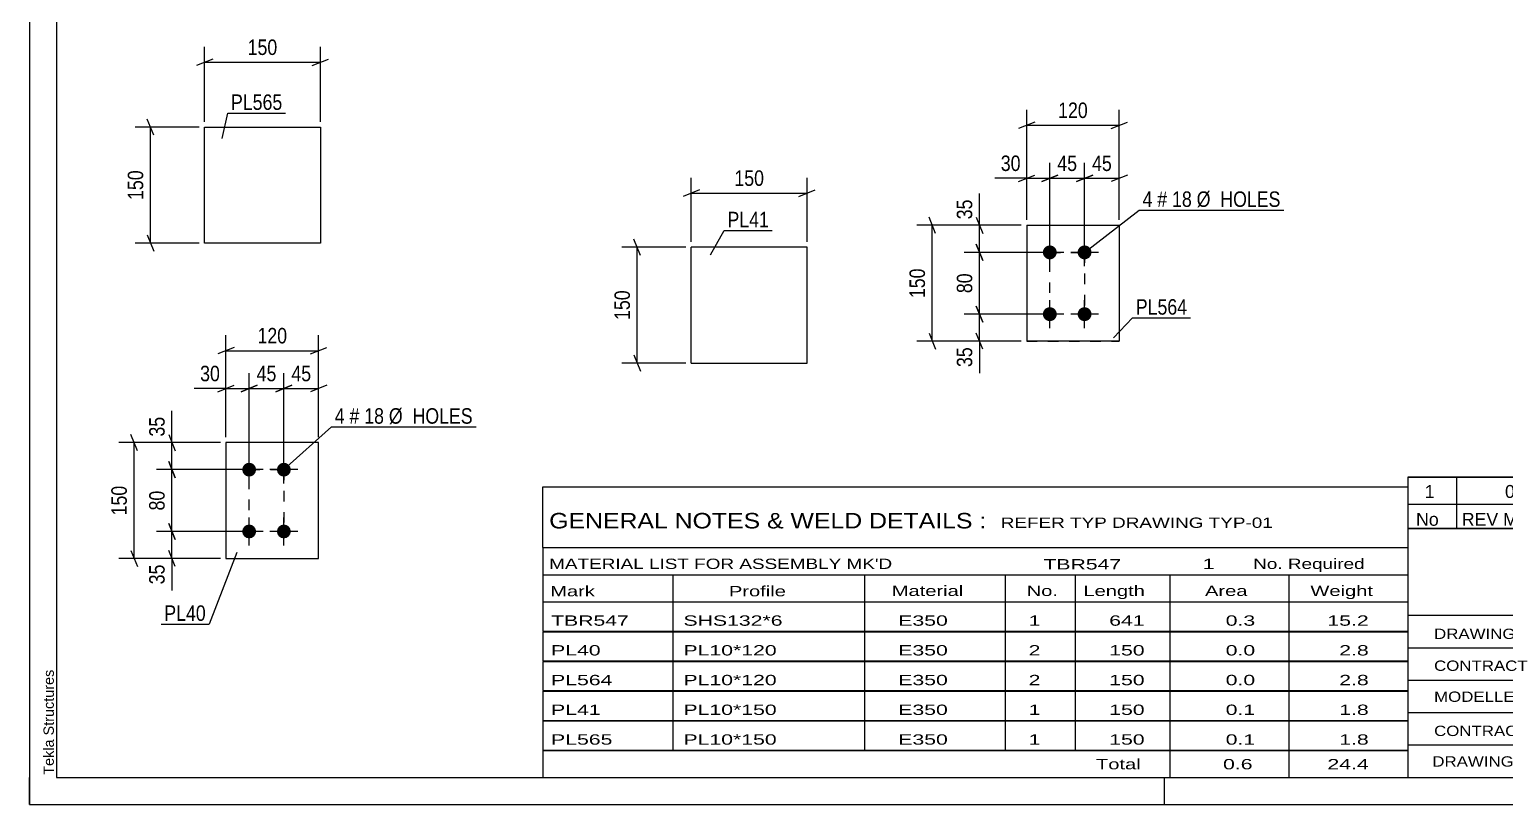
# Model space of a CAD drawing. Header units: millimetres. Extents: x 0 to 420, y 0 to 297.
# Drawn here: x 0 to 273.1, y 0 to 143.3 of the extents above; entities that cross this region are included whole.
import ezdxf

# ---------------------------------------------------------------- set-up
doc = ezdxf.new("R2010")
doc.units = ezdxf.units.MM
doc.linetypes.add('DXK_LINE_DOT2', pattern=[3.9198, 1.9599, -1.9599])
doc.styles.add('Arial', font='ARIAL.TTF', dxfattribs={"height": 0.2})
doc.styles.add('Arial Narrow', font='ARIALN.TTF', dxfattribs={"height": 0.2})

# ---------------------------------------------------------------- blocks, each defined once
blk = doc.blocks.new('Unknown-585696755-1128')
at = {"color": 5, "linetype": 'Continuous'}
for p, q in [((0, 297), (0, 0)), ((5, 292), (5, 5)), ((0, 0), (0, 5)), ((5, 5), (415, 5)), ((210, 0), (210, 5)), ((0, 0), (420, 0))]:
    blk.add_line(p, q, dxfattribs=at)
at = {"color": 174, "linetype": 'Continuous', "style": 'Arial'}
blk.add_text('Tekla Structures', height=1.9102, rotation=90, dxfattribs=at).set_placement((4.5, 5.5))
blk = doc.blocks.new('Bolt-585696755-2483 - 2477')
at = {"linetype": 'Continuous'}
for points in [[(40.64, 60.64, -1), (40.64, 63.21, -1)], [(47.06, 60.64, -1), (47.06, 63.21, -1)], [(40.64, 49.21, -1), (40.64, 51.78, -1)], [(47.06, 49.21, -1), (47.06, 51.78, -1)]]:
    blk.add_hatch(color=1, dxfattribs=at).paths.add_polyline_path(points)
at = {"color": 1, "linetype": 'Continuous'}
for p, q in [((40.64, 59.35), (40.64, 64.5)), ((47.06, 59.35), (47.06, 64.5)), ((43.21, 61.93), (38.06, 61.93)), ((49.64, 61.93), (44.49, 61.93)), ((40.64, 47.93), (40.64, 53.07)), ((47.06, 47.93), (47.06, 53.07)), ((43.21, 50.5), (38.06, 50.5)), ((49.64, 50.5), (44.49, 50.5))]:
    blk.add_line(p, q, dxfattribs=at)
blk = doc.blocks.new('Part-585696755-2488 - 2477')
at = {"color": 2, "linetype": 'Continuous'}
for p, q in [((53.49, 66.93), (36.35, 66.93)), ((36.35, 66.93), (36.35, 45.5)), ((53.49, 45.5), (53.49, 66.93)), ((36.35, 45.5), (53.49, 45.5))]:
    blk.add_line(p, q, dxfattribs=at)
blk = doc.blocks.new('Bolt-585696755-4018 - 2245')
at = {"linetype": 'Continuous'}
for points in [[(188.78, 103.4), (189.05, 103.38), (189.3, 103.29), (189.54, 103.16), (189.74, 102.98), (189.89, 102.76), (190, 102.52), (190.06, 102.25), (190.06, 101.98), (190, 101.72), (189.89, 101.48), (189.74, 101.26), (189.54, 101.08), (189.3, 100.94), (189.05, 100.86), (188.78, 100.83), (188.51, 100.86), (188.26, 100.94), (188.03, 101.08), (187.83, 101.26), (187.67, 101.48), (187.56, 101.72), (187.5, 101.98), (187.5, 102.25), (187.56, 102.52), (187.67, 102.76), (187.83, 102.98), (188.03, 103.16), (188.26, 103.29), (188.51, 103.38)], [(195.21, 103.4), (195.48, 103.38), (195.73, 103.29), (195.97, 103.16), (196.16, 102.98), (196.32, 102.76), (196.43, 102.52), (196.49, 102.25), (196.49, 101.98), (196.43, 101.72), (196.32, 101.48), (196.16, 101.26), (195.97, 101.08), (195.73, 100.94), (195.48, 100.86), (195.21, 100.83), (194.94, 100.86), (194.69, 100.94), (194.45, 101.08), (194.25, 101.26), (194.1, 101.48), (193.99, 101.72), (193.93, 101.98), (193.93, 102.25), (193.99, 102.52), (194.1, 102.76), (194.25, 102.98), (194.45, 103.16), (194.69, 103.29), (194.94, 103.38)], [(188.78, 91.98), (189.05, 91.95), (189.3, 91.86), (189.54, 91.73), (189.74, 91.55), (189.89, 91.33), (190, 91.09), (190.06, 90.82), (190.06, 90.55), (190, 90.29), (189.89, 90.05), (189.74, 89.83), (189.54, 89.65), (189.3, 89.51), (189.05, 89.43), (188.78, 89.4), (188.51, 89.43), (188.26, 89.51), (188.03, 89.65), (187.83, 89.83), (187.67, 90.05), (187.56, 90.29), (187.5, 90.55), (187.5, 90.82), (187.56, 91.09), (187.67, 91.33), (187.83, 91.55), (188.03, 91.73), (188.26, 91.86), (188.51, 91.95)], [(195.21, 91.98), (195.48, 91.95), (195.73, 91.86), (195.97, 91.73), (196.16, 91.55), (196.32, 91.33), (196.43, 91.09), (196.49, 90.82), (196.49, 90.55), (196.43, 90.29), (196.32, 90.05), (196.16, 89.83), (195.97, 89.65), (195.73, 89.51), (195.48, 89.43), (195.21, 89.4), (194.94, 89.43), (194.69, 89.51), (194.45, 89.65), (194.25, 89.83), (194.1, 90.05), (193.99, 90.29), (193.93, 90.55), (193.93, 90.82), (193.99, 91.09), (194.1, 91.33), (194.25, 91.55), (194.45, 91.73), (194.69, 91.86), (194.94, 91.95)]]:
    blk.add_hatch(color=1, dxfattribs=at).paths.add_polyline_path(points)
at = {"color": 1, "linetype": 'Continuous'}
for p, q in [((188.78, 99.55), (188.78, 104.69)), ((195.21, 99.55), (195.21, 104.69)), ((191.35, 102.12), (186.21, 102.12)), ((197.78, 102.12), (192.64, 102.12)), ((188.78, 88.12), (188.78, 93.26)), ((195.21, 88.12), (195.21, 93.26)), ((191.35, 90.69), (186.21, 90.69)), ((197.78, 90.69), (192.64, 90.69))]:
    blk.add_line(p, q, dxfattribs=at)
blk = doc.blocks.new('Part-585696755-2251 - 2245')
at = {"color": 2, "linetype": 'Continuous'}
for p, q in [((184.5, 107.12), (201.64, 107.12)), ((184.5, 107.12), (184.5, 85.69)), ((201.64, 107.12), (201.64, 107.12)), ((201.64, 107.12), (201.64, 85.69)), ((201.64, 85.69), (184.5, 85.69)), ((184.5, 85.69), (184.5, 85.69))]:
    blk.add_line(p, q, dxfattribs=at)
at = {"color": 7, "linetype": 'DXK_LINE_DOT2'}
for p, q in [((184.5, 107.12), (201.64, 107.12)), ((201.64, 107.12), (201.64, 107.12)), ((184.5, 85.69), (201.64, 85.69))]:
    blk.add_line(p, q, dxfattribs=at)
blk = doc.blocks.new('Part-585696755-1361 - 1345')
at = {"color": 2, "linetype": 'Continuous'}
for p, q in [((143.87, 103.07), (122.44, 103.07)), ((122.44, 81.65), (122.44, 103.07)), ((143.87, 81.65), (143.87, 103.07)), ((122.44, 81.65), (143.87, 81.65))]:
    blk.add_line(p, q, dxfattribs=at)
blk = doc.blocks.new('Part-585696755-2426 - 2420')
at = {"color": 2, "linetype": 'Continuous'}
for p, q in [((32.39, 125.28), (53.82, 125.28)), ((32.39, 103.85), (32.39, 125.28)), ((53.82, 125.28), (53.82, 103.85)), ((53.82, 103.85), (32.39, 103.85))]:
    blk.add_line(p, q, dxfattribs=at)
blk = doc.blocks.new('Rectangle-585696755-2573 - 2477')
at = {"color": 1, "linetype": 'DXK_LINE_DOT2'}
blk.add_lwpolyline([(40.64, 61.93), (47.06, 61.93), (47.06, 50.5), (40.64, 50.5), (40.64, 61.93)], close=True, dxfattribs=at)
blk = doc.blocks.new('Rectangle-585696755-2416 - 2245')
at = {"color": 1, "linetype": 'DXK_LINE_DOT2'}
blk.add_lwpolyline([(188.78, 102.12), (195.21, 102.12), (195.21, 90.69), (188.78, 90.69), (188.78, 102.12)], close=True, dxfattribs=at)
blk = doc.blocks.new('StraightDimension-585696755-2543 - 2477')
at = {"color": 7, "linetype": 'Continuous'}
for p, q in [((36.35, 67.93), (36.35, 79.78)), ((40.64, 62.93), (40.64, 79.78)), ((34.85, 76.33), (37.85, 77.53)), ((36.35, 76.93), (40.64, 76.93)), ((42.14, 77.53), (39.14, 76.33))]:
    blk.add_line(p, q, dxfattribs=at)
at = {"color": 0}
blk.add_wipeout([(35.83, 77.68), (35.83, 81.88), (30.97, 81.88), (30.97, 77.68)], dxfattribs=at)
at = {"color": 7, "linetype": 'Continuous'}
blk.add_line((36.35, 76.93), (30.44, 76.93), dxfattribs=at)
blk.add_line((36.35, 76.93), (30.44, 76.93), dxfattribs=at)
at = {"color": 3, "style": 'Arial Narrow'}
blk.add_text('30', height=2.863, dxfattribs=at).set_placement((31.57, 78.28))
blk = doc.blocks.new('StraightDimension-585696755-2512 - 2477')
at = {"color": 7, "linetype": 'Continuous'}
for p, q in [((25.75, 52), (26.95, 49)), ((39.64, 50.5), (23.5, 50.5)), ((26.35, 45.5), (26.35, 50.5)), ((26.95, 44), (25.75, 47)), ((35.35, 45.5), (23.5, 45.5))]:
    blk.add_line(p, q, dxfattribs=at)
at = {"color": 0}
blk.add_wipeout([(25.6, 44.97), (21.4, 44.97), (21.4, 40.12), (25.6, 40.12)], dxfattribs=at)
at = {"color": 7, "linetype": 'Continuous'}
blk.add_line((26.35, 45.5), (26.35, 39.59), dxfattribs=at)
blk.add_line((26.35, 45.5), (26.35, 39.59), dxfattribs=at)
at = {"color": 3, "style": 'Arial Narrow'}
blk.add_text('35', height=2.863, rotation=90.0002, dxfattribs=at).set_placement((25, 40.72))
blk = doc.blocks.new('StraightDimension-585696755-2490 - 2477')
at = {"color": 7, "linetype": 'Continuous'}
for p, q in [((36.35, 67.93), (36.35, 86.78)), ((53.49, 67.93), (53.49, 86.78)), ((37.85, 84.53), (34.85, 83.33)), ((36.35, 83.93), (53.49, 83.93)), ((51.99, 83.33), (54.99, 84.53))]:
    blk.add_line(p, q, dxfattribs=at)
at = {"color": 0}
blk.add_wipeout([(48.26, 84.68), (48.26, 88.88), (41.58, 88.88), (41.58, 84.68)], dxfattribs=at)
at = {"color": 3, "style": 'Arial Narrow'}
blk.add_text('120', height=2.863, dxfattribs=at).set_placement((42.18, 85.28))
blk = doc.blocks.new('StraightDimension-585696755-2501 - 2477')
at = {"color": 7, "linetype": 'Continuous'}
for p, q in [((19.95, 65.43), (18.75, 68.43)), ((35.35, 66.93), (16.5, 66.93)), ((19.35, 45.5), (19.35, 66.93)), ((18.75, 47), (19.95, 44)), ((35.35, 45.5), (16.5, 45.5))]:
    blk.add_line(p, q, dxfattribs=at)
at = {"color": 0}
blk.add_wipeout([(18.6, 59.55), (14.4, 59.55), (14.4, 52.87), (18.6, 52.87)], dxfattribs=at)
at = {"color": 3, "style": 'Arial Narrow'}
blk.add_text('150', height=2.863, rotation=90.0002, dxfattribs=at).set_placement((18, 53.47))
blk = doc.blocks.new('StraightDimension-585696755-2522 - 2477')
at = {"color": 7, "linetype": 'Continuous'}
for p, q in [((25.75, 63.43), (26.95, 60.43)), ((39.64, 61.93), (23.5, 61.93)), ((26.35, 50.5), (26.35, 61.93)), ((26.95, 49), (25.75, 52)), ((39.64, 50.5), (23.5, 50.5))]:
    blk.add_line(p, q, dxfattribs=at)
at = {"color": 0}
blk.add_wipeout([(25.6, 58.64), (21.4, 58.64), (21.4, 53.78), (25.6, 53.78)], dxfattribs=at)
at = {"color": 3, "style": 'Arial Narrow'}
blk.add_text('80', height=2.863, rotation=90.0002, dxfattribs=at).set_placement((25, 54.38))
blk = doc.blocks.new('StraightDimension-585696755-2532 - 2477')
at = {"color": 7, "linetype": 'Continuous'}
for p, q in [((25.75, 68.43), (26.95, 65.43)), ((35.35, 66.93), (23.5, 66.93)), ((26.35, 61.93), (26.35, 66.93)), ((26.95, 60.43), (25.75, 63.43)), ((39.64, 61.93), (23.5, 61.93))]:
    blk.add_line(p, q, dxfattribs=at)
at = {"color": 0}
blk.add_wipeout([(25.6, 72.31), (21.4, 72.31), (21.4, 67.45), (25.6, 67.45)], dxfattribs=at)
at = {"color": 7, "linetype": 'Continuous'}
blk.add_line((26.35, 66.93), (26.35, 72.83), dxfattribs=at)
blk.add_line((26.35, 66.93), (26.35, 72.83), dxfattribs=at)
at = {"color": 3, "style": 'Arial Narrow'}
blk.add_text('35', height=2.863, rotation=90.0002, dxfattribs=at).set_placement((25, 68.05))
blk = doc.blocks.new('StraightDimension-585696755-2553 - 2477')
at = {"color": 7, "linetype": 'Continuous'}
for p, q in [((40.64, 62.93), (40.64, 79.78)), ((47.06, 62.93), (47.06, 79.78)), ((39.14, 76.33), (42.14, 77.53)), ((40.64, 76.93), (47.06, 76.93)), ((48.56, 77.53), (45.56, 76.33))]:
    blk.add_line(p, q, dxfattribs=at)
at = {"color": 0}
blk.add_wipeout([(46.28, 77.68), (46.28, 81.88), (41.42, 81.88), (41.42, 77.68)], dxfattribs=at)
at = {"color": 3, "style": 'Arial Narrow'}
blk.add_text('45', height=2.863, dxfattribs=at).set_placement((42.02, 78.28))
blk = doc.blocks.new('StraightDimension-585696755-2563 - 2477')
at = {"color": 7, "linetype": 'Continuous'}
for p, q in [((47.06, 62.93), (47.06, 79.78)), ((53.49, 67.93), (53.49, 79.78)), ((45.56, 76.33), (48.56, 77.53)), ((47.06, 76.93), (53.49, 76.93)), ((54.99, 77.53), (51.99, 76.33))]:
    blk.add_line(p, q, dxfattribs=at)
at = {"color": 0}
blk.add_wipeout([(52.71, 77.68), (52.71, 81.88), (47.85, 81.88), (47.85, 77.68)], dxfattribs=at)
at = {"color": 3, "style": 'Arial Narrow'}
blk.add_text('45', height=2.863, dxfattribs=at).set_placement((48.45, 78.28))
blk = doc.blocks.new('StraightDimension-585696755-2375 - 2245')
at = {"color": 7, "linetype": 'Continuous'}
for p, q in [((183.5, 107.12), (164.18, 107.12)), ((167.63, 105.62), (166.43, 108.62)), ((167.03, 85.69), (167.03, 107.12)), ((183.5, 85.69), (164.18, 85.69)), ((166.43, 87.19), (167.63, 84.19))]:
    blk.add_line(p, q, dxfattribs=at)
at = {"color": 0}
blk.add_wipeout([(166.28, 99.75), (162.08, 99.75), (162.08, 93.06), (166.28, 93.06)], dxfattribs=at)
at = {"color": 3, "style": 'Arial Narrow'}
blk.add_text('150', height=2.863, rotation=90.0002, dxfattribs=at).set_placement((165.68, 93.66))
blk = doc.blocks.new('StraightDimension-585696755-2327 - 2245')
at = {"color": 7, "linetype": 'Continuous'}
for p, q in [((184.5, 108.12), (184.5, 128.47)), ((201.64, 108.12), (201.64, 128.47)), ((186, 126.22), (183, 125.02)), ((200.14, 125.02), (203.14, 126.22)), ((184.5, 125.62), (201.64, 125.62))]:
    blk.add_line(p, q, dxfattribs=at)
at = {"color": 0}
blk.add_wipeout([(196.41, 126.37), (196.41, 130.57), (189.72, 130.57), (189.72, 126.37)], dxfattribs=at)
at = {"color": 3, "style": 'Arial Narrow'}
blk.add_text('120', height=2.863, dxfattribs=at).set_placement((190.32, 126.97))
blk = doc.blocks.new('StraightDimension-585696755-5084 - 2245')
at = {"color": 7, "linetype": 'Continuous'}
for p, q in [((183.5, 107.12), (172.93, 107.12)), ((175.18, 108.62), (176.38, 105.62)), ((175.78, 102.12), (175.78, 107.12)), ((187.78, 102.12), (172.93, 102.12)), ((176.38, 100.62), (175.18, 103.62))]:
    blk.add_line(p, q, dxfattribs=at)
at = {"color": 0}
blk.add_wipeout([(175.03, 112.5), (170.83, 112.5), (170.83, 107.64), (175.03, 107.64)], dxfattribs=at)
at = {"color": 7, "linetype": 'Continuous'}
blk.add_line((175.78, 107.12), (175.78, 113.02), dxfattribs=at)
blk.add_line((175.78, 107.12), (175.78, 113.02), dxfattribs=at)
at = {"color": 3, "style": 'Arial Narrow'}
blk.add_text('35', height=2.863, rotation=90.0002, dxfattribs=at).set_placement((174.43, 108.24))
blk = doc.blocks.new('StraightDimension-585696755-5168 - 2245')
at = {"color": 7, "linetype": 'Continuous'}
for p, q in [((184.5, 108.12), (184.5, 118.67)), ((188.78, 103.12), (188.78, 118.67)), ((183, 115.22), (186, 116.42)), ((184.5, 115.82), (188.78, 115.82)), ((190.28, 116.42), (187.28, 115.22))]:
    blk.add_line(p, q, dxfattribs=at)
at = {"color": 0}
blk.add_wipeout([(183.97, 116.57), (183.97, 120.77), (179.11, 120.77), (179.11, 116.57)], dxfattribs=at)
at = {"color": 7, "linetype": 'Continuous'}
blk.add_line((184.5, 115.82), (178.59, 115.82), dxfattribs=at)
blk.add_line((184.5, 115.82), (178.59, 115.82), dxfattribs=at)
at = {"color": 3, "style": 'Arial Narrow'}
blk.add_text('30', height=2.863, dxfattribs=at).set_placement((179.71, 117.17))
blk = doc.blocks.new('StraightDimension-585696755-5085 - 2245')
at = {"color": 7, "linetype": 'Continuous'}
for p, q in [((187.78, 102.12), (172.93, 102.12)), ((175.18, 103.62), (176.38, 100.62)), ((175.78, 90.69), (175.78, 102.12)), ((187.78, 90.69), (172.93, 90.69)), ((176.38, 89.19), (175.18, 92.19))]:
    blk.add_line(p, q, dxfattribs=at)
at = {"color": 0}
blk.add_wipeout([(175.03, 98.83), (170.83, 98.83), (170.83, 93.98), (175.03, 93.98)], dxfattribs=at)
at = {"color": 3, "style": 'Arial Narrow'}
blk.add_text('80', height=2.863, rotation=90.0002, dxfattribs=at).set_placement((174.43, 94.58))
blk = doc.blocks.new('StraightDimension-585696755-5086 - 2245')
at = {"color": 7, "linetype": 'Continuous'}
for p, q in [((187.78, 90.69), (172.93, 90.69)), ((175.18, 92.19), (176.38, 89.19)), ((175.78, 85.69), (175.78, 90.69)), ((183.5, 85.69), (172.93, 85.69)), ((176.38, 84.19), (175.18, 87.19))]:
    blk.add_line(p, q, dxfattribs=at)
at = {"color": 0}
blk.add_wipeout([(175.03, 85.16), (170.83, 85.16), (170.83, 80.31), (175.03, 80.31)], dxfattribs=at)
at = {"color": 7, "linetype": 'Continuous'}
blk.add_line((175.78, 85.69), (175.78, 79.78), dxfattribs=at)
blk.add_line((175.78, 85.69), (175.78, 79.78), dxfattribs=at)
at = {"color": 3, "style": 'Arial Narrow'}
blk.add_text('35', height=2.863, rotation=90.0002, dxfattribs=at).set_placement((174.43, 80.91))
blk = doc.blocks.new('StraightDimension-585696755-5166 - 2245')
at = {"color": 7, "linetype": 'Continuous'}
for p, q in [((195.21, 103.12), (195.21, 118.67)), ((201.64, 108.12), (201.64, 118.67)), ((193.71, 115.22), (196.71, 116.42)), ((195.21, 115.82), (201.64, 115.82)), ((203.14, 116.42), (200.14, 115.22))]:
    blk.add_line(p, q, dxfattribs=at)
at = {"color": 0}
blk.add_wipeout([(200.85, 116.57), (200.85, 120.77), (196, 120.77), (196, 116.57)], dxfattribs=at)
at = {"color": 3, "style": 'Arial Narrow'}
blk.add_text('45', height=2.863, dxfattribs=at).set_placement((196.6, 117.17))
blk = doc.blocks.new('StraightDimension-585696755-5167 - 2245')
at = {"color": 7, "linetype": 'Continuous'}
for p, q in [((188.78, 103.12), (188.78, 118.67)), ((195.21, 103.12), (195.21, 118.67)), ((187.28, 115.22), (190.28, 116.42)), ((188.78, 115.82), (195.21, 115.82)), ((196.71, 116.42), (193.71, 115.22))]:
    blk.add_line(p, q, dxfattribs=at)
at = {"color": 0}
blk.add_wipeout([(194.42, 116.57), (194.42, 120.77), (189.57, 120.77), (189.57, 116.57)], dxfattribs=at)
at = {"color": 3, "style": 'Arial Narrow'}
blk.add_text('45', height=2.863, dxfattribs=at).set_placement((190.17, 117.17))
blk = doc.blocks.new('StraightDimension-585696755-1370 - 1345')
at = {"color": 7, "linetype": 'Continuous'}
for p, q in [((122.44, 104.07), (122.44, 115.92)), ((143.87, 104.07), (143.87, 115.92)), ((123.94, 113.67), (120.94, 112.47)), ((122.44, 113.07), (143.87, 113.07)), ((142.37, 112.47), (145.37, 113.67))]:
    blk.add_line(p, q, dxfattribs=at)
at = {"color": 0}
blk.add_wipeout([(136.5, 113.82), (136.5, 118.02), (129.82, 118.02), (129.82, 113.82)], dxfattribs=at)
at = {"color": 3, "style": 'Arial Narrow'}
blk.add_text('150', height=2.863, dxfattribs=at).set_placement((130.42, 114.42))
blk = doc.blocks.new('StraightDimension-585696755-1363 - 1345')
at = {"color": 7, "linetype": 'Continuous'}
for p, q in [((113.04, 101.57), (111.84, 104.57)), ((121.44, 103.07), (109.59, 103.07)), ((112.44, 81.65), (112.44, 103.07)), ((111.84, 83.15), (113.04, 80.15)), ((121.44, 81.65), (109.59, 81.65))]:
    blk.add_line(p, q, dxfattribs=at)
at = {"color": 0}
blk.add_wipeout([(111.69, 95.7), (107.49, 95.7), (107.49, 89.02), (111.69, 89.02)], dxfattribs=at)
at = {"color": 3, "style": 'Arial Narrow'}
blk.add_text('150', height=2.863, rotation=90.0002, dxfattribs=at).set_placement((111.09, 89.62))
blk = doc.blocks.new('StraightDimension-585696755-2428 - 2420')
at = {"color": 7, "linetype": 'Continuous'}
for p, q in [((32.39, 126.28), (32.39, 140.13)), ((53.82, 126.28), (53.82, 140.13)), ((33.89, 137.88), (30.89, 136.68)), ((32.39, 137.28), (53.82, 137.28)), ((52.32, 136.68), (55.32, 137.88))]:
    blk.add_line(p, q, dxfattribs=at)
at = {"color": 0}
blk.add_wipeout([(46.44, 138.03), (46.44, 142.23), (39.76, 142.23), (39.76, 138.03)], dxfattribs=at)
at = {"color": 3, "style": 'Arial Narrow'}
blk.add_text('150', height=2.863, dxfattribs=at).set_placement((40.36, 138.63))
blk = doc.blocks.new('StraightDimension-585696755-2439 - 2420')
at = {"color": 7, "linetype": 'Continuous'}
for p, q in [((22.99, 123.78), (21.79, 126.78)), ((31.39, 125.28), (19.54, 125.28)), ((22.39, 103.85), (22.39, 125.28)), ((31.39, 103.85), (19.54, 103.85)), ((21.79, 105.35), (22.99, 102.35))]:
    blk.add_line(p, q, dxfattribs=at)
at = {"color": 0}
blk.add_wipeout([(21.64, 117.91), (17.44, 117.91), (17.44, 111.22), (21.64, 111.22)], dxfattribs=at)
at = {"color": 3, "style": 'Arial Narrow'}
blk.add_text('150', height=2.863, rotation=90.0002, dxfattribs=at).set_placement((21.04, 111.82))
blk = doc.blocks.new('Unknown-585696755-5281')
at = {"color": 7, "linetype": 'Continuous'}
for p, q in [((255, 51.05), (255, 5)), ((255, 51.05), (415, 51.05)), ((415, 51), (415, 5)), ((255, 35), (415, 35)), ((295.14, 35), (295.14, 5)), ((255, 29), (415, 29)), ((397, 5.05), (397, 29.05)), ((255, 23), (415, 23)), ((339.14, 23), (339.14, 5)), ((255, 17), (415, 17)), ((255, 11), (397, 11)), ((255, 5), (415, 5))]:
    blk.add_line(p, q, dxfattribs=at)
at = {"color": 7, "style": 'Arial Narrow'}
for s, height, width, p in [('DRAWING TITLE', 1.9089, 1.425378, (259.88, 30.61)), ('TC-BRACE', 1.909, 1.425378, (296.81, 30.59)), ('CONTRACT', 1.909, 1.425378, (259.88, 24.71)), ('TERMINAL BUILDING', 1.9089, 1.425378, (297.06, 25.07)), ('MODELLED BY', 1.9089, 1.425378, (259.88, 18.98)), ('GSK', 1.909, 1.425378, (296.88, 19.04)), ('ISSUED', 1.909, 1.425378, (339.94, 18.64)), ('17.03.2026', 1.909, 1.425378, (356.69, 18.52)), ('CONTRACT NO', 1.9089, 1.425378, (259.88, 12.66)), ('AN-C-1376', 1.909, 1.425378, (297.23, 12.78)), ('SCALE', 1.909, 1.425378, (339.94, 12.65)), ('A1', 6.204, 1.25, (401.24, 7.2)), ('DRAWING No', 1.909, 1.425378, (259.56, 7)), ('[TBR.547]', 1.909, 1.425378, (297.46, 6.99)), ('1', 3.34, 1.5, (376.91, 5.68)), ('REVISION No.', 1.9089, 1.425378, (339.94, 5.77))]:
    blk.add_text(s, height=height, dxfattribs=dict(at, width=width)).set_placement(p)
at = {"color": 7, "linetype": 'Continuous', "style": 'Arial Narrow'}
for s, height, width, p in [('PH #', 2.1, 1.42538, (402.4, 24.55)), ('101', 2.1, 1.42538, (403.41, 18.55)), ('NTS', 1.909, 1.425378, (357, 13.05))]:
    blk.add_text(s, height=height, dxfattribs=dict(at, width=width)).set_placement(p)
blk = doc.blocks.new('Unknown-585696755-5282')
at = {"color": 7, "linetype": 'Continuous'}
for p, q in [((255, 60.55), (415, 60.55)), ((415, 60.55), (255, 60.55)), ((255, 60.55), (255, 55.55)), ((264, 60.55), (264, 55.55)), ((288, 60.55), (288, 55.55)), ((385, 60.55), (385, 55.55)), ((415, 60.55), (415, 55.55)), ((255, 55.55), (415, 55.55)), ((255, 55.55), (255, 51.05)), ((255, 55.55), (415, 55.55)), ((264, 55.55), (264, 51.05)), ((288, 55.55), (288, 51.05)), ((385, 55.55), (385, 51.05)), ((415, 55.55), (415, 51.05)), ((415, 51.05), (255, 51.05))]:
    blk.add_line(p, q, dxfattribs=at)
at = {"color": 7, "linetype": 'Continuous', "style": 'Arial Narrow'}
for s, height, width, p in [('1', 2.39, 1.196471, (258.16, 56.7)), ('0', 2.39, 1.196471, (273, 56.7)), ('ISSUED FOR CONSTRUCTION', 2.3861, 1.196471, (290, 56.7)), ('17.03.2026', 2.386, 1.196471, (391, 56.7)), ('No', 2.386, 1.2, (256.54, 51.55)), ('REV MARK', 2.386, 1.2, (265, 51.55)), ('REVISION DESCRIPTION', 2.3861, 1.2, (290, 51.55)), ('REV. DATE', 2.386, 1.2, (390.28, 51.55))]:
    blk.add_text(s, height=height, dxfattribs=dict(at, width=width)).set_placement(p)
blk = doc.blocks.new('Unknown-585696755-5283')
at = {"color": 7, "linetype": 'Continuous'}
for p, q in [((95, 58.75), (255, 58.75)), ((95, 47.5), (95, 58.75)), ((255, 58.75), (255, 47.5)), ((95, 47.5), (255, 47.5)), ((95, 47.5), (95, 42.5)), ((255, 47.5), (255, 42.5)), ((95, 42.5), (255, 42.5)), ((95, 42.5), (95, 37.5)), ((119, 42.5), (119, 37.5)), ((154.5, 42.5), (154.5, 37.5)), ((180.5, 42.5), (180.5, 37.5)), ((193.5, 42.5), (193.5, 37.5)), ((211, 42.5), (211, 37.5)), ((233, 42.5), (233, 37.5)), ((255, 42.5), (255, 37.5)), ((95, 37.5), (255, 37.5)), ((95, 37.45), (95, 32.05)), ((95, 37.45), (255, 37.45)), ((119, 37.5), (119, 32)), ((154.5, 37.5), (154.5, 32)), ((180.5, 37.5), (180.5, 32)), ((193.5, 37.5), (193.5, 32)), ((211, 37.5), (211, 32)), ((233, 37.5), (233, 32)), ((255, 37.45), (255, 32.05)), ((95, 32.05), (255, 32.05)), ((95, 31.95), (95, 26.55)), ((95, 31.95), (255, 31.95)), ((119, 32), (119, 26.5)), ((154.5, 32), (154.5, 26.5)), ((180.5, 32), (180.5, 26.5)), ((193.5, 32), (193.5, 26.5)), ((211, 32), (211, 26.5)), ((233, 32), (233, 26.5)), ((255, 31.95), (255, 26.55)), ((95, 26.55), (255, 26.55)), ((95, 26.45), (95, 21.05)), ((95, 26.45), (255, 26.45)), ((119, 26.5), (119, 21)), ((154.5, 26.5), (154.5, 21)), ((180.5, 26.5), (180.5, 21)), ((193.5, 26.5), (193.5, 21)), ((211, 26.5), (211, 21)), ((233, 26.5), (233, 21)), ((255, 26.45), (255, 21.05)), ((95, 21.05), (255, 21.05)), ((95, 20.95), (95, 15.55)), ((95, 20.95), (255, 20.95)), ((119, 21), (119, 15.5)), ((154.5, 21), (154.5, 15.5)), ((180.5, 21), (180.5, 15.5)), ((193.5, 21), (193.5, 15.5)), ((211, 21), (211, 15.5)), ((233, 21), (233, 15.5)), ((255, 20.95), (255, 15.55)), ((95, 15.55), (255, 15.55)), ((95, 15.45), (95, 10.05)), ((95, 15.45), (255, 15.45)), ((119, 15.5), (119, 10)), ((154.5, 15.5), (154.5, 10)), ((180.5, 15.5), (180.5, 10)), ((193.5, 15.5), (193.5, 10)), ((211, 15.5), (211, 10)), ((233, 15.5), (233, 10)), ((255, 15.45), (255, 10.05)), ((95, 10.05), (255, 10.05)), ((95, 10), (255, 10)), ((95, 10), (95, 5)), ((211, 10), (211, 5)), ((233, 10), (233, 5)), ((255, 10), (255, 5)), ((95, 5), (255, 5))]:
    blk.add_line(p, q, dxfattribs=at)
at = {"color": 7, "style": 'Arial Narrow'}
for s, height, width, p in [('GENERAL NOTES & WELD DETAILS :', 2.8633, 1.4, (96.15, 51.06)), ('REFER TYP DRAWING TYP-01', 1.9089, 1.6, (179.7, 51.16)), ("MATERIAL LIST FOR ASSEMBLY MK'D", 1.9089, 1.6, (96.15, 43.56)), ('TBR547', 1.909, 1.794707, (187.59, 43.47)), ('1', 1.91, 1.794707, (217.08, 43.56)), ('No. Required', 1.9089, 1.6, (226.41, 43.56)), ('Mark', 1.909, 1.7, (96.34, 38.5)), ('Profile', 1.909, 1.7, (129.41, 38.5)), ('Material', 1.909, 1.7, (159.54, 38.56)), ('No.', 1.909, 1.7, (184.5, 38.56)), ('Length', 1.909, 1.7, (195, 38.56)), ('Area', 1.909, 1.7, (217.5, 38.56)), ('Weight', 1.909, 1.7, (237, 38.56))]:
    blk.add_text(s, height=height, dxfattribs=dict(at, width=width)).set_placement(p)
at = {"color": 7, "linetype": 'Continuous', "style": 'Arial Narrow'}
for s, height, width, p in [('TBR547', 1.909, 1.794707, (96.5, 33.06)), ('SHS132*6', 1.909, 1.794707, (121, 33.06)), ('E350', 1.909, 1.794707, (160.74, 33.06)), ('1', 1.91, 1.794707, (184.86, 33.06)), ('641', 1.909, 1.794707, (199.77, 33.06)), ('0.3', 1.909, 1.794707, (221.32, 33.06)), ('15.2', 1.909, 1.794707, (240.14, 33.06)), ('PL40', 1.909, 1.794707, (96.5, 27.56)), ('PL10*120', 1.909, 1.794707, (121, 27.56)), ('E350', 1.909, 1.794707, (160.74, 27.56)), ('2', 1.91, 1.794707, (184.86, 27.56)), ('150', 1.909, 1.794707, (199.77, 27.56)), ('0.0', 1.909, 1.794707, (221.32, 27.56)), ('2.8', 1.909, 1.794707, (242.33, 27.56)), ('PL564', 1.909, 1.794707, (96.5, 22.06)), ('PL10*120', 1.909, 1.794707, (121, 22.06)), ('E350', 1.909, 1.794707, (160.74, 22.06)), ('2', 1.91, 1.794707, (184.86, 22.06)), ('150', 1.909, 1.794707, (199.77, 22.06)), ('0.0', 1.909, 1.794707, (221.32, 22.06)), ('2.8', 1.909, 1.794707, (242.33, 22.06)), ('PL41', 1.909, 1.794707, (96.5, 16.56)), ('PL10*150', 1.909, 1.794707, (121, 16.56)), ('E350', 1.909, 1.794707, (160.74, 16.56)), ('1', 1.91, 1.794707, (184.86, 16.56)), ('150', 1.909, 1.794707, (199.77, 16.56)), ('0.1', 1.909, 1.794707, (221.32, 16.56)), ('1.8', 1.909, 1.794707, (242.33, 16.56)), ('PL565', 1.909, 1.794707, (96.5, 11.06)), ('PL10*150', 1.909, 1.794707, (121, 11.06)), ('E350', 1.909, 1.794707, (160.74, 11.06)), ('1', 1.91, 1.794707, (184.86, 11.06)), ('150', 1.909, 1.794707, (199.77, 11.06)), ('0.1', 1.909, 1.794707, (221.32, 11.06)), ('1.8', 1.909, 1.794707, (242.33, 11.06)), ('Total', 1.909, 1.7, (197.33, 6.5)), ('0.6', 1.909, 1.794707, (220.83, 6.5)), ('24.4', 1.909, 1.794707, (240.14, 6.5))]:
    blk.add_text(s, height=height, dxfattribs=dict(at, width=width)).set_placement(p)
blk = doc.blocks.new('Mark-585696755-2484 - 2477')
at = {"color": 0}
blk.add_wipeout([(32.61, 33.96), (32.61, 36.96), (24.94, 36.96), (24.94, 33.96)], dxfattribs=at)
blk.add_wipeout([(32.61, 33.96), (32.61, 36.96), (24.94, 36.96), (24.94, 33.96)], dxfattribs=at)
at = {"color": 30, "linetype": 'Continuous'}
for p in [(38.35, 46.61), (24.34, 33.36)]:
    blk.add_line(p, (33.21, 33.36), dxfattribs=at)
at = {"color": 3, "style": 'Arial Narrow'}
blk.add_text('PL40', height=2.863, dxfattribs=at).set_placement((24.94, 33.96))
blk = doc.blocks.new('Mark-585696755-2479 - 2477')
at = {"color": 0}
blk.add_wipeout([(58.3, 70.43), (58.3, 73.43), (56.48, 73.43), (56.48, 70.43)], dxfattribs=at)
blk.add_wipeout([(58.3, 70.43), (58.3, 73.43), (56.48, 73.43), (56.48, 70.43)], dxfattribs=at)
at = {"color": 7, "linetype": 'Continuous'}
blk.add_line((47.06, 61.93), (55.88, 69.83), dxfattribs=at)
at = {"color": 0}
blk.add_wipeout([(61.03, 70.43), (61.03, 73.43), (59.2, 73.43), (59.2, 70.43)], dxfattribs=at)
blk.add_wipeout([(61.03, 70.43), (61.03, 73.43), (59.2, 73.43), (59.2, 70.43)], dxfattribs=at)
at = {"color": 3, "style": 'Arial Narrow'}
blk.add_text('4', height=2.86, dxfattribs=at).set_placement((56.48, 70.43))
at = {"color": 0}
blk.add_wipeout([(65.59, 70.43), (65.59, 73.43), (61.93, 73.43), (61.93, 70.43)], dxfattribs=at)
blk.add_wipeout([(65.59, 70.43), (65.59, 73.43), (61.93, 73.43), (61.93, 70.43)], dxfattribs=at)
at = {"color": 3, "style": 'Arial Narrow'}
blk.add_text('#', height=2.86, dxfattribs=at).set_placement((59.2, 70.43))
at = {"color": 0}
blk.add_wipeout([(82.02, 70.43), (82.02, 73.43), (66.49, 73.43), (66.49, 70.43)], dxfattribs=at)
blk.add_wipeout([(82.02, 70.43), (82.02, 73.43), (66.49, 73.43), (66.49, 70.43)], dxfattribs=at)
at = {"color": 7, "linetype": 'Continuous'}
blk.add_line((55.88, 69.83), (82.62, 69.83), dxfattribs=at)
at = {"color": 3, "style": 'Arial Narrow'}
for s, p in [('18', (61.93, 70.43)), ('Ø  HOLES', (66.49, 70.43))]:
    blk.add_text(s, height=2.863, dxfattribs=at).set_placement(p)
blk = doc.blocks.new('Mark-585696755-2247 - 2245')
at = {"color": 0}
blk.add_wipeout([(214.19, 90.6), (214.19, 93.6), (204.69, 93.6), (204.69, 90.6)], dxfattribs=at)
blk.add_wipeout([(214.19, 90.6), (214.19, 93.6), (204.69, 93.6), (204.69, 90.6)], dxfattribs=at)
at = {"color": 30, "linetype": 'Continuous'}
for p, q in [((200.58, 86.32), (204.09, 90)), ((204.09, 90), (214.79, 90))]:
    blk.add_line(p, q, dxfattribs=at)
at = {"color": 3, "style": 'Arial Narrow'}
blk.add_text('PL564', height=2.863, dxfattribs=at).set_placement((204.69, 90.6))
blk = doc.blocks.new('Mark-585696755-4019 - 2245')
at = {"color": 0}
blk.add_wipeout([(207.77, 110.53), (207.77, 113.53), (205.94, 113.53), (205.94, 110.53)], dxfattribs=at)
blk.add_wipeout([(207.77, 110.53), (207.77, 113.53), (205.94, 113.53), (205.94, 110.53)], dxfattribs=at)
at = {"color": 7, "linetype": 'Continuous'}
blk.add_line((195.21, 102.12), (205.34, 109.93), dxfattribs=at)
at = {"color": 0}
blk.add_wipeout([(210.5, 110.53), (210.5, 113.53), (208.67, 113.53), (208.67, 110.53)], dxfattribs=at)
blk.add_wipeout([(210.5, 110.53), (210.5, 113.53), (208.67, 113.53), (208.67, 110.53)], dxfattribs=at)
at = {"color": 3, "style": 'Arial Narrow'}
blk.add_text('4', height=2.86, dxfattribs=at).set_placement((205.94, 110.53))
at = {"color": 0}
blk.add_wipeout([(215.05, 110.53), (215.05, 113.53), (211.4, 113.53), (211.4, 110.53)], dxfattribs=at)
blk.add_wipeout([(215.05, 110.53), (215.05, 113.53), (211.4, 113.53), (211.4, 110.53)], dxfattribs=at)
at = {"color": 3, "style": 'Arial Narrow'}
blk.add_text('#', height=2.86, dxfattribs=at).set_placement((208.67, 110.53))
at = {"color": 0}
blk.add_wipeout([(231.48, 110.53), (231.48, 113.53), (215.95, 113.53), (215.95, 110.53)], dxfattribs=at)
blk.add_wipeout([(231.48, 110.53), (231.48, 113.53), (215.95, 113.53), (215.95, 110.53)], dxfattribs=at)
at = {"color": 7, "linetype": 'Continuous'}
blk.add_line((205.34, 109.93), (232.08, 109.93), dxfattribs=at)
at = {"color": 3, "style": 'Arial Narrow'}
for s, p in [('18', (211.4, 110.53)), ('Ø  HOLES', (215.95, 110.53))]:
    blk.add_text(s, height=2.863, dxfattribs=at).set_placement(p)
blk = doc.blocks.new('Mark-585696755-1357 - 1345')
at = {"color": 0}
blk.add_wipeout([(136.82, 106.76), (136.82, 109.76), (129.14, 109.76), (129.14, 106.76)], dxfattribs=at)
blk.add_wipeout([(136.82, 106.76), (136.82, 109.76), (129.14, 109.76), (129.14, 106.76)], dxfattribs=at)
at = {"color": 30, "linetype": 'Continuous'}
for p, q in [((126.01, 101.68), (128.54, 106.16)), ((128.54, 106.16), (137.42, 106.16))]:
    blk.add_line(p, q, dxfattribs=at)
at = {"color": 3, "style": 'Arial Narrow'}
blk.add_text('PL41', height=2.863, dxfattribs=at).set_placement((129.14, 106.76))
blk = doc.blocks.new('Mark-585696755-2422 - 2420')
at = {"color": 0}
blk.add_wipeout([(46.78, 128.47), (46.78, 131.47), (37.28, 131.47), (37.28, 128.47)], dxfattribs=at)
blk.add_wipeout([(46.78, 128.47), (46.78, 131.47), (37.28, 131.47), (37.28, 128.47)], dxfattribs=at)
at = {"color": 30, "linetype": 'Continuous'}
for p, q in [((35.63, 123.19), (36.68, 127.87)), ((36.68, 127.87), (47.38, 127.87))]:
    blk.add_line(p, q, dxfattribs=at)
at = {"color": 3, "style": 'Arial Narrow'}
blk.add_text('PL565', height=2.863, dxfattribs=at).set_placement((37.28, 128.47))

msp = doc.modelspace()

# ---------------------------------------------------------------- block references
for name in ['Unknown-585696755-1128', 'Part-585696755-2426 - 2420', 'Part-585696755-2251 - 2245', 'Bolt-585696755-4018 - 2245', 'Part-585696755-1361 - 1345', 'Rectangle-585696755-2416 - 2245', 'Part-585696755-2488 - 2477', 'Bolt-585696755-2483 - 2477', 'Rectangle-585696755-2573 - 2477', 'Unknown-585696755-5282', 'Unknown-585696755-5283', 'Unknown-585696755-5281']:
    msp.add_blockref(name, (0, 0))

# ---------------------------------------------------------------- next in the draw order: block references
for name in ['StraightDimension-585696755-2428 - 2420', 'StraightDimension-585696755-1370 - 1345', 'StraightDimension-585696755-2375 - 2245', 'Mark-585696755-2247 - 2245', 'StraightDimension-585696755-2543 - 2477', 'StraightDimension-585696755-2512 - 2477']:
    msp.add_blockref(name, (0, 0))

# ---------------------------------------------------------------- next in the draw order: block references
for name in ['Mark-585696755-2422 - 2420', 'StraightDimension-585696755-2327 - 2245', 'StraightDimension-585696755-2439 - 2420', 'Mark-585696755-1357 - 1345', 'StraightDimension-585696755-1363 - 1345', 'StraightDimension-585696755-2490 - 2477']:
    msp.add_blockref(name, (0, 0))

# ---------------------------------------------------------------- next in the draw order: block references
for name in ['StraightDimension-585696755-5166 - 2245', 'StraightDimension-585696755-5084 - 2245', 'StraightDimension-585696755-2501 - 2477']:
    msp.add_blockref(name, (0, 0))

# ---------------------------------------------------------------- next in the draw order: block references
for name in ['StraightDimension-585696755-5168 - 2245', 'StraightDimension-585696755-2522 - 2477', 'Mark-585696755-2484 - 2477']:
    msp.add_blockref(name, (0, 0))

# ---------------------------------------------------------------- next in the draw order: block references
for name in ['StraightDimension-585696755-5085 - 2245', 'StraightDimension-585696755-2532 - 2477']:
    msp.add_blockref(name, (0, 0))

# ---------------------------------------------------------------- next in the draw order: block references
for name in ['StraightDimension-585696755-5167 - 2245', 'StraightDimension-585696755-5086 - 2245', 'StraightDimension-585696755-2553 - 2477']:
    msp.add_blockref(name, (0, 0))

# ---------------------------------------------------------------- next in the draw order: block references
for name in ['Mark-585696755-4019 - 2245', 'StraightDimension-585696755-2563 - 2477']:
    msp.add_blockref(name, (0, 0))

# ---------------------------------------------------------------- next in the draw order: block references
msp.add_blockref('Mark-585696755-2479 - 2477', (0, 0))

doc.saveas('drawing.dxf')
